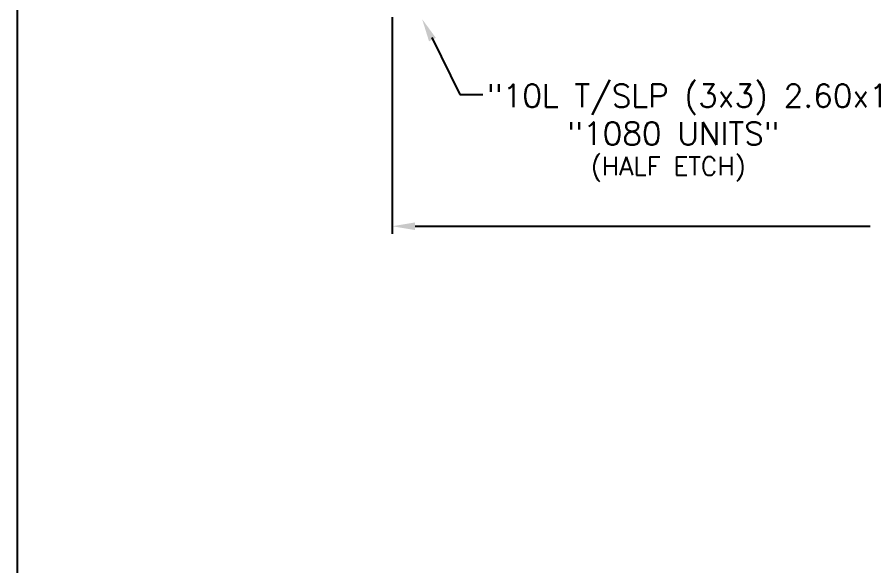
# Model space of a CAD drawing. Extents: x -347 to 20, y -460 to 3.
# Drawn here: x -346.9 to -233.6, y -216.3 to -143.9 of the extents above; entities that cross this region are included whole.
import ezdxf

# ---------------------------------------------------------------- set-up
doc = ezdxf.new("R2010")
doc.units = 0
doc.header["$MEASUREMENT"] = 0
doc.layers.add('1D', color=4, linetype='CONTINUOUS')
doc.layers.add('TEMPLATE', color=6, linetype='CONTINUOUS')
doc.styles.add('simplex', font='SIMPLEX.SHX')

msp = doc.modelspace()

# ---------------------------------------------------------------- linework, layer by layer
at = {"layer": '1D'}
for p, q in [((-297.3883, -143.8557), (-297.3883, -172.4848)), ((-292.1643, -146.5487), (-288.4641, -154.0737)), ((-288.4641, -154.0737), (-285.4391, -154.0737)), ((-294.3633, -171.4768), (-234.3201, -171.4768))]:
    msp.add_line(p, q, dxfattribs=at)
for points in [[(-292.5258, -147.0419), (-293.4356, -144.1133), (-291.6251, -146.5886)], [(-294.3633, -170.9726), (-294.3633, -171.9809), (-297.3883, -171.4768)]]:
    msp.add_solid(points, dxfattribs=at)
at = {"layer": 'TEMPLATE', "color": 6}
msp.add_lwpolyline([(-346.8834, 3.1136), (-346.8834, -460.3842), (-17.7153, -460.3842), (-17.7153, 3.1136)], close=True, dxfattribs=at)

# ---------------------------------------------------------------- texts
at = {"layer": '1D', "style": 'simplex'}
for s, height, p in [('"10L T/SLP (3x3) 2.60x1.90MM-V9"', 3.025, (-284.8772, -155.7456)), ('"1080 UNITS"', 3.025, (-274.2758, -160.7304)), ('(HALF ETCH)', 2.42, (-271.1731, -164.7449))]:
    msp.add_text(s, height=height, dxfattribs=at).set_placement(p)

doc.saveas('drawing.dxf')
